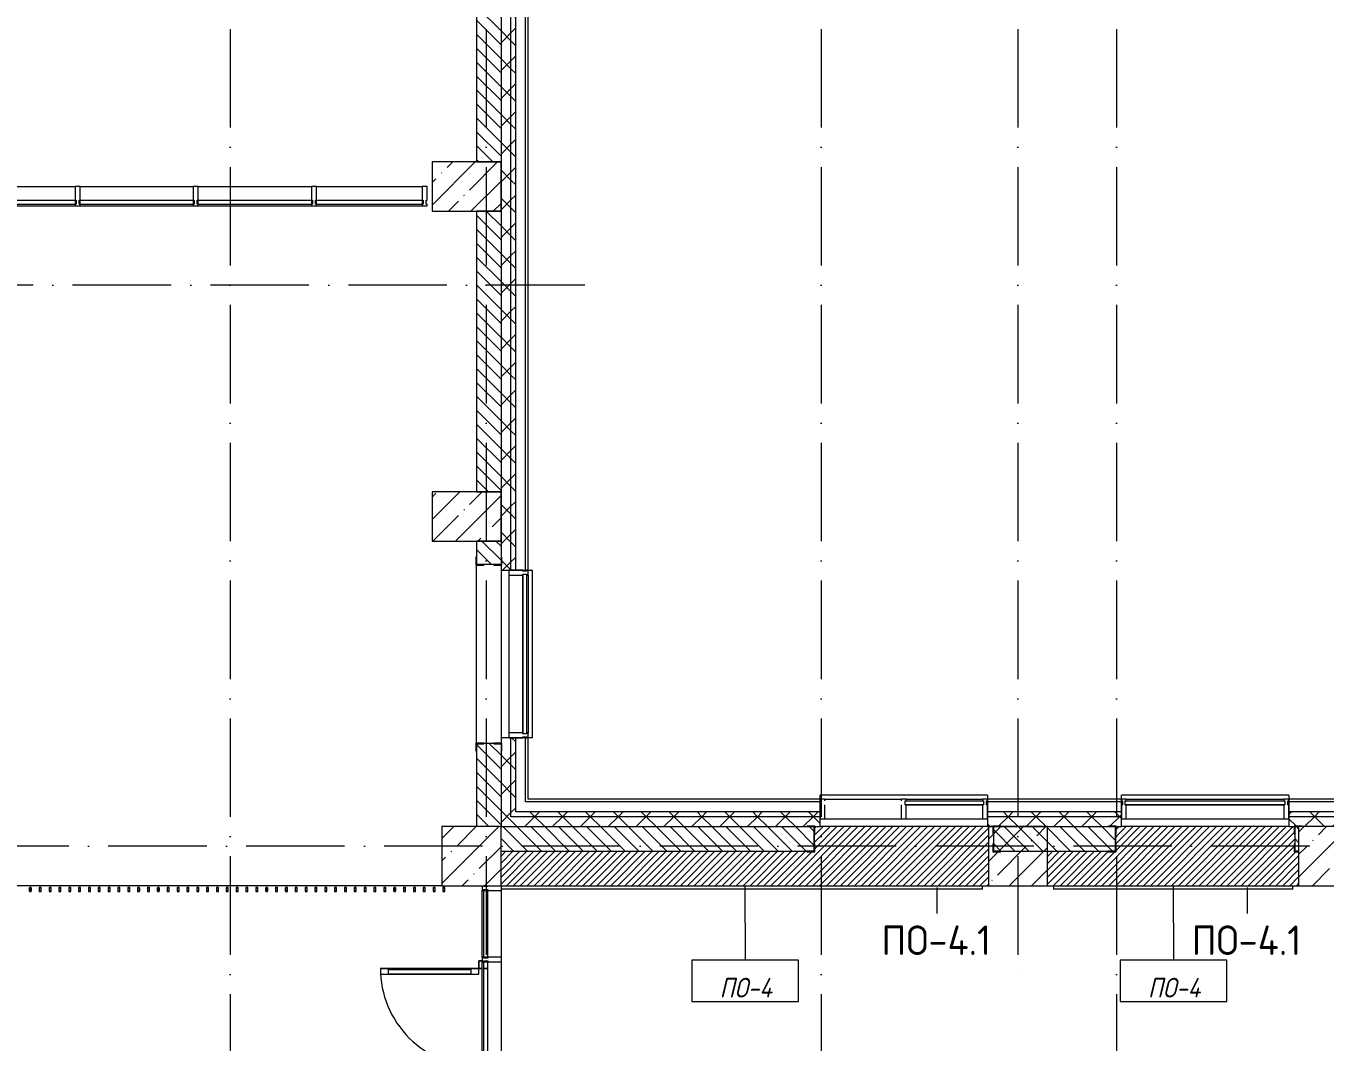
# Model space of a CAD drawing. Header units: millimetres. Extents: x -6467 to 106027, y -7090 to 195095.
# Drawn here: x 18985 to 32177, y 168207 to 178526 of the extents above; entities that cross this region are included whole.
import ezdxf

# ---------------------------------------------------------------- set-up
doc = ezdxf.new("R2010")
doc.units = ezdxf.units.MM
doc.linetypes.add('50_200_ШТРИХ_1Т_ш5_п1_п1_', pattern=[1400, 1000, -200, 0, -200])
for name, color, linetype, lineweight in [('A-DETL-GENF', 7, 'Continuous', 9), ('A-DOOR-2', 7, 'Continuous', 5), ('A-FLOR', 7, 'Continuous', 9), ('A-FLOR-IDEN', 7, 'Continuous', 9), ('A-GLAZ', 7, 'Continuous', 5), ('A-GLAZ-CWMG', 7, 'Continuous', 9), ('A-GLAZ-CWMG-1', 7, 'Continuous', 20), ('A-WALL', 7, 'Continuous', 5), ('A-WALL-FNSH-1', 7, 'Continuous', 5), ('A-WALL-IDEN', 7, 'Continuous', 9), ('I-WALL', 7, 'Continuous', 5), ('S-COLS', 7, 'Continuous', 9), ('S-COLS-1', 7, 'Continuous', 5), ('Ограждение', 7, 'Continuous', 9), ('Ограждение-1', 7, 'Continuous', 20)]:
    doc.layers.add(name, color=color, linetype=linetype, lineweight=lineweight)
for name, color, linetype, lineweight, true_color in [('A-FLOR-PATT-1', 7, 'Continuous', 5, 0xd61c12), ('A-GENM-1', 7, 'Continuous', 9, 0xaaaaaa), ('A-GENM-2', 7, 'Continuous', 20, 0xaaaaaa), ('Оси-3', 7, '50_200_ШТРИХ_1Т_ш5_п1_п1_', 9, 0xaaaaaa)]:
    doc.layers.add(name, color=color, linetype=linetype, lineweight=lineweight, true_color=true_color)
doc.styles.add('GOST Common', font='', dxfattribs={"height": 300})
doc.styles.add('GOST Common_I', font='', dxfattribs={"width": 0.9, "height": 200})
doc.styles.get('GOST Common').set_extended_font_data('GOST Common')
doc.styles.get('GOST Common_I').set_extended_font_data('GOST Common', italic=True)
pattern_1 = [(135, (109.45, 102614.03), (-70.71068, -70.71068), [])]
pattern_2 = [(45, (109.45, 102614.03), (-228.0985, 228.0985), []), (45, (337.55, 102614.03), (-228.0985, 228.0985), [403.225, -80.645, 6.706, -73.939])]
pattern_3 = [(45, (109.45, 102614.03), (-141.42136, 141.42136), []), (135, (109.45, 102614.03), (-141.42136, -141.42136), [])]

# ---------------------------------------------------------------- blocks, each defined once
blk = doc.blocks.new('Прямоугольный импост - Импост структурный с накладкой - 180мм-26321090-АИ_План этажа Радиаторы_3')
at = {"layer": 'A-GLAZ-CWMG'}
for p, q in [((18300, 74283), (19375, 74283)), ((18300, 74103), (18300, 74143)), ((18300, 74143), (19375, 74143)), ((19375, 74143), (19375, 74103)), ((18300, 74103), (19375, 74103)), ((18300, 74086), (19375, 74086))]:
    blk.add_line(p, q, dxfattribs=at)
blk = doc.blocks.new('Прямоугольный импост - Импост структурный с накладкой - 180мм-22069925-АИ_План этажа Радиаторы_3')
at = {"layer": 'A-GLAZ-CWMG-1'}
for p, q in [((-25, 40), (-25, 180)), ((-25, 180), (25, 180)), ((25, 180), (25, 40)), ((-15, 40), (-25, 40)), ((-25, -17), (-25, 0)), ((-25, 0), (-15, 0)), ((-15, 0), (-15, 40)), ((15, 40), (15, 0)), ((25, 40), (15, 40)), ((15, 0), (25, 0)), ((25, 0), (25, -17)), ((25, -17), (-25, -17))]:
    blk.add_line(p, q, dxfattribs=at)
blk = doc.blocks.new('Прямоугольный импост - Импост структурный с накладкой - 180мм-25691805-АИ_План этажа Радиаторы_3')
at = {"layer": 'A-GLAZ-CWMG'}
for p, q in [((20625, 74283), (21775, 74283)), ((20625, 74103), (20625, 74143)), ((20625, 74143), (21775, 74143)), ((21775, 74143), (21775, 74103)), ((20625, 74103), (21775, 74103)), ((20625, 74086), (21775, 74086))]:
    blk.add_line(p, q, dxfattribs=at)
blk = doc.blocks.new('Прямоугольный импост - Импост структурный с накладкой - 180мм-25032149-АИ_План этажа Радиаторы_3')
at = {"layer": 'A-GLAZ-CWMG'}
for p, q in [((23508, 66456), (23508, 67131)), ((23525, 67131), (23565, 67131)), ((23525, 66456), (23525, 67131)), ((23565, 66456), (23565, 67131)), ((23705, 66456), (23705, 67131)), ((23565, 66456), (23525, 66456))]:
    blk.add_line(p, q, dxfattribs=at)
blk = doc.blocks.new('Прямоугольный импост - Импост структурный с накладкой - 180мм-V170-АИ_План этажа Радиаторы_3')
at = {"layer": 'A-GLAZ-CWMG-1'}
for p, q in [((0, 17), (-50, 17)), ((-50, 17), (-50, 0)), ((-50, 0), (-40, 0)), ((-40, 0), (-40, -40)), ((-10, -40), (-10, 0)), ((-10, 0), (0, 0)), ((-40, -40), (-50, -40)), ((-50, -40), (-50, -180)), ((0, -40), (-10, -40)), ((-50, -180), (0, -180)), ((0, -180), (0, -175))]:
    blk.add_line(p, q, dxfattribs=at)
blk = doc.blocks.new('Дверь_Витражная_СКБ_2Ст - ДВВ_ДАО_СОШ_Коридор EIW15-23260352-АИ_План этажа Радиаторы_3')
at = {"layer": 'A-DETL-GENF'}
for p, q in [((-960, 40), (-960, 0)), ((-960, 0), (-960, 40)), ((960, 40), (960, 0)), ((960, 40), (960, 0)), ((-1035, -50), (-1035, -17)), ((-1035, -17), (-1035, -50)), ((-960, -50), (-1035, -50)), ((-1035, -50), (-960, -50)), ((-960, -17), (-960, -50)), ((-960, -50), (-960, -17)), ((-900, -50), (-960, -50)), ((-960, -1050), (-960, -50)), ((-900, -50), (-960, -50)), ((-960, -50), (-960, -1050)), ((-960, -130), (-900, -130)), ((-950, -970), (-950, -130)), ((-906, -970), (-906, -130)), ((-900, -1050), (-900, -50)), ((-900, -1050), (-900, -50)), ((900, -50), (960, -50)), ((900, -970), (900, -50)), ((900, -50), (900, -970)), ((960, -50), (900, -50)), ((960, -130), (900, -130)), ((906, -890), (906, -130)), ((950, -890), (950, -130)), ((960, -17), (960, -50)), ((960, -17), (960, -50)), ((960, -970), (960, -50)), ((960, -970), (960, -50)), ((960, -50), (1035, -50)), ((960, -50), (1035, -50)), ((1035, -50), (1035, -17)), ((1035, -50), (1035, -17)), ((960, -890), (900, -890)), ((-960, -970), (-900, -970)), ((-960, -1050), (-900, -1050)), ((-960, -1050), (-900, -1050)), ((960, -970), (900, -970)), ((900, -970), (960, -970))]:
    blk.add_line(p, q, dxfattribs=at)
at = {"layer": 'A-DOOR-2'}
for p, q in [((-960, -1050), (-960, -50)), ((960, -970), (960, -50))]:
    blk.add_line(p, q, dxfattribs=at)
for centre, radius, start, end in [((-960, -50), 1000, 270, 0), ((960, -50), 920, 180, 270)]:
    blk.add_arc(centre, radius, start, end, dxfattribs=at)
blk = doc.blocks.new('Прямоугольный импост - Импост структурный с накладкой - 180мм-21819183-АИ_План этажа Радиаторы_3')
at = {"layer": 'A-GLAZ-CWMG'}
for p, q in [((92320, 55378), (90270, 55378)), ((90270, 55198), (90270, 55238)), ((92320, 55238), (90270, 55238)), ((92320, 55198), (90270, 55198)), ((92320, 55181), (90270, 55181)), ((92320, 55238), (92320, 55198))]:
    blk.add_line(p, q, dxfattribs=at)
blk = doc.blocks.new('Прямоугольный импост - Импост структурный с накладкой - 180мм-20786475-АИ_План этажа Радиаторы_3')
at = {"layer": 'A-GLAZ-CWMG-1'}
for p, q in [((-25, 0), (-25, 17)), ((-25, 17), (25, 17)), ((-15, 0), (-25, 0)), ((-15, -40), (-15, 0)), ((25, 0), (15, 0)), ((15, 0), (15, -40)), ((25, 17), (25, 0)), ((-25, -180), (-25, -40)), ((-25, -40), (-15, -40)), ((15, -40), (25, -40)), ((25, -40), (25, -180)), ((25, -180), (-25, -180))]:
    blk.add_line(p, q, dxfattribs=at)
blk = doc.blocks.new('Прямоугольный импост - Импост структурный с накладкой - 180мм-22437111-АИ_План этажа Радиаторы_3')
at = {"layer": 'A-GLAZ-CWMG-1'}
for p, q in [((-50, 0), (-50, 17)), ((-50, 17), (0, 17)), ((0, 0), (-10, 0)), ((-10, 0), (-10, -40)), ((0, 17), (0, 0)), ((-50, -180), (-50, -40)), ((-10, -40), (0, -40)), ((0, -40), (0, -180)), ((0, -180), (-50, -180))]:
    blk.add_line(p, q, dxfattribs=at)
blk = doc.blocks.new('Прямоугольный импост - Импост структурный с накладкой - 180мм-22071093-АИ_План этажа Радиаторы_3')
at = {"layer": 'A-GLAZ-CWMG'}
for p, q in [((49825, 55111), (49050, 55111)), ((49825, 54931), (49050, 54931)), ((49825, 54914), (49050, 54914))]:
    blk.add_line(p, q, dxfattribs=at)
blk = doc.blocks.new('Прямоугольный импост - Импост структурный с накладкой - 180мм-22437098-АИ_План этажа Радиаторы_3')
at = {"layer": 'A-GLAZ-CWMG-1'}
for p, q in [((-50, 0), (-50, 17)), ((-50, 17), (0, 17)), ((-40, 0), (-50, 0)), ((-40, -40), (-40, 0)), ((0, 0), (-10, 0)), ((-10, 0), (-10, -40)), ((0, 17), (0, 0)), ((-50, -180), (-50, -40)), ((-50, -40), (-40, -40)), ((-10, -40), (0, -40)), ((0, -40), (0, -180)), ((0, -180), (-50, -180))]:
    blk.add_line(p, q, dxfattribs=at)
blk = doc.blocks.new('Прямоугольный импост - Импост структурный с накладкой - 180мм-22437099-АИ_План этажа Радиаторы_3')
at = {"layer": 'A-GLAZ-CWMG-1'}
for p, q in [((0, 17), (-50, 17)), ((-50, 17), (-50, 0)), ((-50, 0), (-40, 0)), ((-40, 0), (-40, -40)), ((-10, -40), (-10, 0)), ((-10, 0), (0, 0)), ((0, 0), (0, 17)), ((-40, -40), (-50, -40)), ((-50, -40), (-50, -180)), ((0, -40), (-10, -40)), ((0, -180), (0, -40)), ((-50, -180), (0, -180))]:
    blk.add_line(p, q, dxfattribs=at)
blk = doc.blocks.new('Прямоугольный импост - Импост структурный с накладкой - 180мм-22437089-АИ_План этажа Радиаторы_3')
at = {"layer": 'A-GLAZ-CWMG'}
for p, q in [((53650, 55111), (52050, 55111)), ((53650, 54931), (52050, 54931)), ((53650, 54914), (52050, 54914))]:
    blk.add_line(p, q, dxfattribs=at)
blk = doc.blocks.new('Прямоугольный импост - Импост структурный с накладкой - 180мм-V176-АИ_План этажа Радиаторы_3')
at = {"layer": 'A-GLAZ-CWMG'}
for p, q in [((6638, 55111), (5863, 55111)), ((6638, 54914), (5863, 54914))]:
    blk.add_line(p, q, dxfattribs=at)
blk = doc.blocks.new('Прямоугольный импост - Импост структурный с накладкой - 180мм-V179-АИ_План этажа Радиаторы_3')
at = {"layer": 'A-GLAZ-CWMG-1'}
for p, q in [((-25, 0), (-25, 17)), ((-25, 17), (25, 17)), ((-15, 0), (-25, 0)), ((-15, -40), (-15, 0)), ((25, 17), (25, 0)), ((-25, -180), (-25, -40)), ((-25, -40), (-15, -40)), ((25, -40), (25, -180)), ((25, -180), (-25, -180))]:
    blk.add_line(p, q, dxfattribs=at)
blk = doc.blocks.new('Прямоугольный импост - Импост структурный с накладкой - 180мм-22437157-АИ_План этажа Радиаторы_3')
at = {"layer": 'A-GLAZ-CWMG-1'}
for p, q in [((0, 17), (-50, 17)), ((-50, 17), (-50, 0)), ((-50, 0), (-40, 0)), ((-40, 0), (-40, -40)), ((-10, -40), (-10, 0)), ((-10, 0), (0, 0)), ((0, 0), (0, 17)), ((-40, -40), (-50, -40)), ((-50, -40), (-50, -180)), ((0, -40), (-10, -40)), ((0, -180), (0, -40)), ((-50, -180), (0, -180))]:
    blk.add_line(p, q, dxfattribs=at)
blk = doc.blocks.new('BSC_Колонна _Прямоугольная - 600х600-V238-АИ_План этажа Радиаторы_3')
at = {"layer": 'S-COLS-1'}
h = blk.add_hatch(dxfattribs=at)
h.set_pattern_fill('FP_188', color=256, style=0, pattern_type=2)
h.set_pattern_definition([(45, (-32100, -67481.04), (-228.0985, 228.0985), []), (45, (-31871.9, -67481.04), (-228.0985, 228.0985), [403.225, -80.645, 6.706, -73.939])])
h.paths.add_polyline_path([(-300, -300), (300, -300), (300, 300), (-300, 300)])
for p, q in [((300, 300), (-300, 300)), ((-300, 300), (-300, -300)), ((300, -300), (300, 300)), ((-300, -300), (300, -300))]:
    blk.add_line(p, q, dxfattribs=at)
blk = doc.blocks.new('BSC_Колонна _Прямоугольная - 600х600-V239-АИ_План этажа Радиаторы_3')
at = {"layer": 'S-COLS-1'}
h = blk.add_hatch(dxfattribs=at)
h.set_pattern_fill('FP_189', color=256, style=0, pattern_type=2)
h.set_pattern_definition([(45, (-23400, -67481.04), (-228.0985, 228.0985), []), (45, (-23171.9, -67481.04), (-228.0985, 228.0985), [403.225, -80.645, 6.706, -73.939])])
h.paths.add_polyline_path([(-300, -300), (300, -300), (300, 300), (-300, 300), (-300, -239)])
for p, q in [((300, 300), (-300, 300)), ((-300, 300), (-300, -300)), ((300, -300), (300, 300)), ((-300, -300), (300, -300))]:
    blk.add_line(p, q, dxfattribs=at)
blk = doc.blocks.new('Фахверк _газобетон торцы_771 - Фахверк _газобетон торцы_-25588186-АИ_План этажа Радиаторы_3')
at = {"layer": 'A-GENM-2'}
for p, q in [((89406, 11135), (89325, 11135)), ((89325, 11135), (89325, 11129)), ((89325, 11129), (89400, 11129)), ((89400, 11129), (89400, 11054)), ((89406, 11054), (89406, 11135)), ((89400, 11054), (89406, 11054)), ((89400, 10954), (89400, 10879)), ((89406, 10954), (89400, 10954)), ((89406, 10873), (89406, 10954)), ((89400, 10879), (89325, 10879)), ((89325, 10879), (89325, 10873)), ((89325, 10873), (89406, 10873))]:
    blk.add_line(p, q, dxfattribs=at)
blk = doc.blocks.new('Фахверк _газобетон торцы_772 - Фахверк _газобетон торцы_-25588206-АИ_План этажа Радиаторы_3')
at = {"layer": 'A-GENM-2'}
for p, q in [((89406, 11135), (89360, 11135)), ((89360, 11129), (89400, 11129)), ((89400, 11129), (89400, 11054)), ((89406, 11054), (89406, 11135)), ((89400, 11054), (89406, 11054)), ((89400, 10954), (89400, 10879)), ((89406, 10954), (89400, 10954)), ((89406, 10873), (89406, 10954)), ((89325, 10879), (89325, 10873)), ((89325, 10873), (89406, 10873)), ((89400, 10879), (89360, 10879))]:
    blk.add_line(p, q, dxfattribs=at)
blk = doc.blocks.new('Фахверк _газобетон торцы_773 - Фахверк _газобетон торцы_-25588234-АИ_План этажа Радиаторы_3')
at = {"layer": 'A-GENM-2'}
for p, q in [((89406, 11135), (89325, 11135)), ((89325, 11135), (89325, 11129)), ((89325, 11129), (89400, 11129)), ((89400, 11129), (89400, 11054)), ((89406, 11054), (89406, 11135)), ((89400, 11054), (89406, 11054)), ((89400, 10954), (89400, 10879)), ((89406, 10954), (89400, 10954)), ((89406, 10873), (89406, 10954)), ((89400, 10879), (89325, 10879)), ((89325, 10879), (89325, 10873)), ((89325, 10873), (89406, 10873))]:
    blk.add_line(p, q, dxfattribs=at)
blk = doc.blocks.new('Фахверк _газобетон торцы_774 - Фахверк _газобетон торцы_-25588254-АИ_План этажа Радиаторы_3')
at = {"layer": 'A-GENM-2'}
for p, q in [((89406, 11135), (89325, 11135)), ((89325, 11135), (89325, 11129)), ((89325, 11129), (89400, 11129)), ((89400, 11129), (89400, 11054)), ((89406, 11054), (89406, 11135)), ((89400, 11054), (89406, 11054)), ((89400, 10954), (89400, 10879)), ((89406, 10954), (89400, 10954)), ((89406, 10873), (89406, 10954)), ((89400, 10879), (89325, 10879)), ((89325, 10879), (89325, 10873)), ((89325, 10873), (89406, 10873))]:
    blk.add_line(p, q, dxfattribs=at)
blk = doc.blocks.new('Фахверк _газобетон торцы_775 - Фахверк _газобетон торцы_-25588319-АИ_План этажа Радиаторы_3')
at = {"layer": 'A-GENM-2'}
for p, q in [((89406, 11135), (89325, 11135)), ((89325, 11135), (89325, 11129)), ((89325, 11129), (89400, 11129)), ((89400, 11129), (89400, 11054)), ((89406, 11054), (89406, 11135)), ((89400, 11054), (89406, 11054)), ((89400, 10954), (89400, 10879)), ((89406, 10954), (89400, 10954)), ((89406, 10873), (89406, 10954)), ((89400, 10879), (89325, 10879)), ((89325, 10879), (89325, 10873)), ((89325, 10873), (89406, 10873))]:
    blk.add_line(p, q, dxfattribs=at)
blk = doc.blocks.new('Фахверк _газобетон торцы_776 - Фахверк _газобетон торцы_-25588339-АИ_План этажа Радиаторы_3')
at = {"layer": 'A-GENM-2'}
for p, q in [((89406, 156989), (89325, 156989)), ((89325, 156989), (89325, 156983)), ((89406, 156908), (89406, 156989)), ((89325, 156983), (89400, 156983)), ((89400, 156983), (89400, 156908)), ((89400, 156908), (89406, 156908)), ((89400, 156733), (89325, 156733)), ((89325, 156733), (89325, 156727)), ((89325, 156727), (89406, 156727)), ((89406, 156808), (89400, 156808)), ((89400, 156808), (89400, 156733)), ((89406, 156727), (89406, 156808))]:
    blk.add_line(p, q, dxfattribs=at)
blk = doc.blocks.new('Отлив_СКБ - Отлив витража-V318-АИ_План этажа Радиаторы_3')
at = {"layer": 'A-GLAZ'}
for p, q in [((0, 57), (0, 100)), ((1700, 100), (0, 100)), ((0, 2), (10, 2)), ((40, 2), (1660, 2)), ((1690, 2), (1700, 2)), ((1700, 100), (1700, 57)), ((1650, 0), (50, 0))]:
    blk.add_line(p, q, dxfattribs=at)
blk = doc.blocks.new('Отлив_СКБ - Отлив витража-V317-АИ_План этажа Радиаторы_3')
at = {"layer": 'A-GLAZ'}
for p, q in [((0, 57), (0, 100)), ((1700, 100), (0, 100)), ((0, 2), (10, 2)), ((865, 2), (1660, 2)), ((1690, 2), (1700, 2)), ((1700, 100), (1700, 57)), ((1650, 0), (875, 0))]:
    blk.add_line(p, q, dxfattribs=at)
blk = doc.blocks.new('О_Элемент ограждения_Обод_Труба_ГОСТ 86452 - О_Элемент ограждения_Обод_Труба_ГОСТ 8645-68 2-28782402-АИ_План этажа Радиаторы_3')
at = {"layer": 'Ограждение-1'}
for p, q in [((-15600, 20), (-15620, 20)), ((-15620, 20), (-15620, -20)), ((-15617, 17), (-15603, 17)), ((-15617, -17), (-15617, 17)), ((-15603, 17), (-15603, -17)), ((-15600, -20), (-15600, 20)), ((0, 20), (-20, 20)), ((-20, 20), (-20, -20)), ((-17, 17), (-3, 17)), ((-17, -17), (-17, 17)), ((-3, 17), (-3, -17)), ((0, -20), (0, 20)), ((-15620, -20), (-15600, -20)), ((-15603, -17), (-15617, -17)), ((-20, -20), (0, -20)), ((-3, -17), (-17, -17))]:
    blk.add_line(p, q, dxfattribs=at)
blk = doc.blocks.new('О_Балясина_Труба_ГОСТ 86452 - О_Балясина_Труба_ГОСТ 8645-68 2-26159581-АИ_План этажа Радиаторы_3')
at = {"layer": 'Ограждение-1'}
for p, q in [((10, 20), (-10, 20)), ((-10, 20), (-10, -20)), ((-7, -17), (-7, 17)), ((-7, 17), (7, 17)), ((7, 17), (7, -17)), ((10, -20), (10, 20)), ((-10, -20), (10, -20)), ((7, -17), (-7, -17))]:
    blk.add_line(p, q, dxfattribs=at)
blk = doc.blocks.new('AAR_СКБ_Марка_Перекрытия_1 мм - Марка пола-27961726-АИ_План этажа Радиаторы_3')
at = {"layer": 'A-FLOR-IDEN'}
for p, q in [((2.723, 2.101), (-2.69, 2.101)), ((-2.69, 2.101), (-2.69, 0)), ((2.723, 0), (2.723, 2.101)), ((-2.69, 0), (2.723, 0))]:
    blk.add_line(p, q, dxfattribs=at)

msp = doc.modelspace()

# ---------------------------------------------------------------- hatches: boundary and pattern name
at = {"layer": 'A-FLOR-PATT-1'}
h = msp.add_hatch(dxfattribs=at)
h.set_pattern_fill('FP_336', color=256, style=0, pattern_type=2)
h.set_pattern_definition([(45, (26284.45, 170095.076), (-35.3553, 35.3553), [])])
h.paths.add_polyline_path([(26915, 169795), (28759, 169795), (28759, 170395), (26996, 170395), (26996, 170320), (26990, 170320), (26990, 170220), (26996, 170220), (26996, 170139), (26915, 170139), (26915, 170145), (23809, 170145), (23809, 169795), (26034, 169795)])
h = msp.add_hatch(dxfattribs=at)
h.set_pattern_fill('FP_337', color=256, style=0, pattern_type=2)
h.set_pattern_definition([(45, (30634.45, 170095.076), (-35.3553, 35.3553), [])])
h.paths.add_polyline_path([(31909, 169795), (31909, 170139), (31864, 170139), (31864, 170220), (31869, 170220), (31869, 170320), (31864, 170320), (31864, 170395), (30056, 170395), (30056, 170320), (30050, 170320), (30050, 170220), (30056, 170220), (30056, 170139), (29975, 170139), (29975, 170145), (29359, 170145), (29359, 169795), (30997, 169795)])
at = {"layer": 'A-WALL'}
h = msp.add_hatch(dxfattribs=at)
h.set_pattern_fill('FP_122', color=256, style=0, pattern_type=2)
h.set_pattern_definition(pattern_3)
h.paths.add_polyline_path([(23909, 170495), (23959, 170495), (23959, 171298), (23909, 171298), (23909, 170559)])
h.paths.add_polyline_path([(23909, 172998), (23959, 172998), (23959, 179133), (23909, 179133), (23909, 174778)])
h.paths.add_polyline_path([(23909, 179196), (23959, 179196), (23959, 179858), (23909, 179858), (23909, 179348)])
h.paths.add_polyline_path([(23959, 179921), (23959, 188395), (23909, 188395), (23909, 179921), (23932, 179921)])
h = msp.add_hatch(dxfattribs=at)
h.set_pattern_fill('FP_122', color=256, style=0, pattern_type=2)
h.set_pattern_definition(pattern_3)
h.paths.add_polyline_path([(23809, 170395), (23909, 170395), (23909, 171298), (23809, 171298), (23809, 170559)])
h.paths.add_polyline_path([(23809, 179127), (23824, 179133), (23824, 179161), (23815, 179161), (23815, 179140), (23812, 179133)])
h.paths.add_polyline_path([(23909, 172998), (23909, 179133), (23870, 179133), (23872, 179127), (23809, 179127), (23809, 172998)])
h.paths.add_polyline_path([(23824, 179171), (23824, 179196), (23909, 179196), (23909, 179858), (23824, 179858), (23822, 179883), (23815, 179883), (23815, 179867), (23809, 179864), (23809, 179190), (23815, 179188), (23815, 179171)])
h.paths.add_polyline_path([(23824, 179893), (23822, 179921), (23809, 179927), (23815, 179914), (23815, 179893), (23822, 179893)])
h.paths.add_polyline_path([(23870, 179921), (23909, 179921), (23909, 188295), (23809, 188295), (23809, 179927), (23872, 179927)])
h = msp.add_hatch(dxfattribs=at)
h.set_pattern_fill('FP_122', color=256, style=0, pattern_type=2)
h.set_pattern_definition(pattern_3)
h.paths.add_polyline_path([(50019, 170395), (50309, 170395), (50309, 170495), (47719, 170495), (47719, 170395), (49192, 170395)])
h.paths.add_polyline_path([(44360, 170395), (46019, 170395), (46019, 170495), (44360, 170495)])
h.paths.add_polyline_path([(41119, 170395), (42660, 170395), (42659, 170495), (41119, 170495)])
h.paths.add_polyline_path([(38759, 170395), (39419, 170395), (39419, 170495), (37869, 170495), (37869, 170395)])
h.paths.add_polyline_path([(35959, 170395), (36169, 170395), (36169, 170495), (34809, 170495), (34809, 170395), (35510, 170395)])
h.paths.add_polyline_path([(33109, 170395), (33109, 170495), (31809, 170495), (31809, 170395), (32651, 170395)])
h.paths.add_polyline_path([(30109, 170395), (30109, 170495), (28749, 170495), (28749, 170395), (29342, 170395)])
h.paths.add_polyline_path([(27049, 170395), (27049, 170495), (23909, 170495), (23909, 170395), (26034, 170395)])
h = msp.add_hatch(dxfattribs=at)
h.set_pattern_fill('FP_122', color=256, style=0, pattern_type=2)
h.set_pattern_definition(pattern_3)
h.paths.add_polyline_path([(49192, 170495), (50209, 170495), (50209, 170545), (47719, 170545), (47719, 170495)])
h.paths.add_polyline_path([(45884, 170495), (46019, 170495), (46019, 170545), (44360, 170545), (44360, 170495)])
h.paths.add_polyline_path([(42660, 170495), (42660, 170545), (41119, 170545), (41119, 170495), (42576, 170495)])
h.paths.add_polyline_path([(39419, 170495), (39419, 170545), (37869, 170545), (37869, 170495), (39267, 170495)])
h.paths.add_polyline_path([(36169, 170495), (36169, 170545), (34809, 170545), (34809, 170495), (35959, 170495)])
h.paths.add_polyline_path([(32651, 170495), (33109, 170495), (33109, 170545), (31809, 170545), (31809, 170495)])
h.paths.add_polyline_path([(23959, 170495), (27049, 170495), (27049, 170545), (23959, 170545)])
h.paths.add_polyline_path([(30109, 170495), (30109, 170545), (28749, 170545), (28749, 170495), (29342, 170495)])
at = {"layer": 'I-WALL'}
h = msp.add_hatch(dxfattribs=at)
h.set_pattern_fill('FP_2', color=256, style=0, pattern_type=2)
h.set_pattern_definition(pattern_1)
h.paths.add_polyline_path([(23809, 170395), (23809, 171240), (23559, 171240), (23559, 170395)])
h.paths.add_polyline_path([(23809, 173060), (23809, 173295), (23559, 173295), (23559, 173060)])
h.paths.add_polyline_path([(23559, 173795), (23809, 173795), (23809, 176645), (23559, 176645), (23559, 174778)])
h.paths.add_polyline_path([(23559, 177145), (23809, 177145), (23809, 178795), (23559, 178795), (23559, 177590)])
h.paths.add_polyline_path([(23559, 179295), (23809, 179295), (23809, 179883), (23700, 179885), (23700, 179893), (23809, 179893), (23809, 181795), (23559, 181795), (23559, 179348)])
h.paths.add_polyline_path([(23559, 182295), (23809, 182295), (23809, 184795), (23559, 184795), (23559, 183215)])
h.paths.add_polyline_path([(23809, 185295), (23809, 187795), (23559, 187795), (23559, 185295)])
h = msp.add_hatch(dxfattribs=at)
h.set_pattern_fill('FP_2', color=256, style=0, pattern_type=2)
h.set_pattern_definition(pattern_1)
h.paths.add_polyline_path([(41179, 170145), (42059, 170145), (42059, 170395), (41179, 170395)])
h.paths.add_polyline_path([(38759, 170145), (38759, 170395), (37929, 170395), (37929, 170145)])
h.paths.add_polyline_path([(35510, 170145), (35510, 170395), (34869, 170395), (34869, 170145)])
h.paths.add_polyline_path([(32509, 170145), (33049, 170145), (33049, 170395), (32509, 170395), (32509, 170259)])
h.paths.add_polyline_path([(30049, 170145), (30049, 170395), (28809, 170395), (28809, 170145), (29342, 170145)])
h.paths.add_polyline_path([(31869, 170145), (31909, 170145), (31909, 170395), (31869, 170395)])
h.paths.add_polyline_path([(26989, 170145), (26989, 170395), (23809, 170395), (23809, 170145), (26034, 170145)])
at = {"layer": 'S-COLS-1'}
h = msp.add_hatch(dxfattribs=at)
h.set_pattern_fill('FP_1', color=256, style=0, pattern_type=2)
h.set_pattern_definition(pattern_2)
h.paths.add_polyline_path([(23109, 176645), (23809, 176645), (23809, 177145), (23109, 177145)])
h = msp.add_hatch(dxfattribs=at)
h.set_pattern_fill('FP_1', color=256, style=0, pattern_type=2)
h.set_pattern_definition(pattern_2)
h.paths.add_polyline_path([(23109, 173295), (23809, 173295), (23809, 173795), (23109, 173795)])
h = msp.add_hatch(dxfattribs=at)
h.set_pattern_fill('FP_1', color=256, style=0, pattern_type=2)
h.set_pattern_definition(pattern_2)
h.paths.add_polyline_path([(28759, 169795), (29359, 169795), (29359, 170395), (28759, 170395)])

# ---------------------------------------------------------------- linework, layer by layer
at = {"layer": 'A-FLOR'}
for p, q in [((26990, 170320), (26990, 170220)), ((28749, 170395), (27049, 170395)), ((30050, 170320), (30050, 170220)), ((31809, 170395), (30109, 170395)), ((23209, 169795), (18309, 169795)), ((23814, 169795), (28759, 169795)), ((29359, 169795), (31909, 169795))]:
    msp.add_line(p, q, dxfattribs=at)
at = {"layer": 'A-FLOR-IDEN'}
for p, q in [((26284, 169795), (26288, 169040)), ((30634, 169795), (30638, 169040))]:
    msp.add_line(p, q, dxfattribs=at)
at = {"layer": 'A-WALL'}
for p, q in [((23909, 172998), (23909, 179133)), ((23959, 172998), (23959, 179133)), ((24059, 172998), (24059, 179133)), ((23559, 178795), (23559, 177145)), ((23559, 177145), (23809, 177145)), ((23559, 176645), (23559, 173795)), ((23809, 176645), (23559, 176645)), ((23559, 173795), (23809, 173795)), ((23559, 173295), (23559, 173060)), ((23809, 173295), (23559, 173295)), ((23559, 173060), (23809, 173060)), ((23809, 171240), (23559, 171240)), ((23559, 171240), (23559, 170395)), ((23909, 170495), (23909, 171298)), ((23959, 170545), (23959, 171298)), ((24059, 170645), (24059, 171298)), ((27049, 170645), (24059, 170645)), ((30109, 170645), (28749, 170645)), ((33109, 170645), (31809, 170645)), ((27049, 170495), (23909, 170495)), ((27049, 170545), (23959, 170545)), ((30109, 170545), (28749, 170545)), ((30109, 170495), (28749, 170495)), ((33109, 170545), (31809, 170545)), ((33109, 170495), (31809, 170495)), ((26989, 170145), (26989, 170395)), ((28809, 170395), (28809, 170145)), ((30049, 170145), (30049, 170395)), ((31869, 170395), (31869, 170145)), ((23809, 170145), (26989, 170145)), ((28809, 170145), (30049, 170145)), ((31869, 170145), (31909, 170145)), ((28699, 169760), (28699, 169795)), ((29419, 169795), (29419, 169760)), ((31849, 169760), (31849, 169795)), ((28699, 169760), (23814, 169760)), ((31849, 169760), (29419, 169760))]:
    msp.add_line(p, q, dxfattribs=at)
at = {"layer": 'A-WALL-FNSH-1'}
for p, q in [((23809, 179127), (23809, 172998)), ((24086, 172998), (24086, 179133)), ((23809, 172998), (24086, 172998)), ((23809, 171298), (23809, 170395)), ((24086, 171298), (23809, 171298)), ((24086, 170672), (24086, 171298)), ((27049, 170672), (24086, 170672)), ((27049, 170395), (27049, 170672)), ((30109, 170672), (28749, 170672)), ((28749, 170672), (28749, 170395)), ((30109, 170395), (30109, 170672)), ((33109, 170672), (31809, 170672)), ((31809, 170672), (31809, 170395)), ((23809, 170395), (27049, 170395)), ((28749, 170395), (30109, 170395)), ((31809, 170395), (31909, 170395))]:
    msp.add_line(p, q, dxfattribs=at)
at = {"layer": 'A-WALL-IDEN'}
for p, q in [((28236, 169778), (28236, 169511)), ((31386, 169778), (31386, 169511))]:
    msp.add_line(p, q, dxfattribs=at)
at = {"layer": 'I-WALL'}
for p, q in [((23559, 171241), (23559, 173049)), ((23809, 172998), (23809, 171298))]:
    msp.add_line(p, q, dxfattribs=at)
at = {"layer": 'S-COLS'}
for p, q in [((23809, 177145), (23559, 177145)), ((23559, 176645), (23809, 176645)), ((23809, 173795), (23559, 173795)), ((23559, 173295), (23809, 173295))]:
    msp.add_line(p, q, dxfattribs=at)
at = {"layer": 'S-COLS-1'}
for p, q in [((23559, 177145), (23109, 177145)), ((23109, 177145), (23109, 176645)), ((23809, 176645), (23809, 177145)), ((23109, 176645), (23559, 176645)), ((23559, 173795), (23109, 173795)), ((23109, 173795), (23109, 173295)), ((23809, 173295), (23809, 173795)), ((23109, 173295), (23559, 173295)), ((29359, 170395), (28759, 170395)), ((28759, 170395), (28759, 169795)), ((29359, 169795), (29359, 170395)), ((28759, 169795), (29359, 169795))]:
    msp.add_line(p, q, dxfattribs=at)
at = {"layer": 'Оси-3'}
for p, q in [((21059, 193895), (21059, 155072)), ((23659, 193895), (23659, 168740)), ((27059, 193895), (27059, 155072)), ((29059, 193895), (29059, 168740)), ((30059, 193895), (30059, 155072)), ((24659, 175895), (-5158, 175895)), ((104827, 170195), (-5158, 170195))]:
    msp.add_line(p, q, dxfattribs=at)

# ---------------------------------------------------------------- block references
at = {"layer": 'A-DOOR-2', "rotation": 269.9999999999999}
msp.add_blockref('Дверь_Витражная_СКБ_2Ст - ДВВ_ДАО_СОШ_Коридор EIW15-23260352-АИ_План этажа Радиаторы_3', (23634, 167995), dxfattribs=at)
at = {"layer": 'A-FLOR-IDEN', "xscale": 199.9999999999999, "yscale": 199.9999999999999, "zscale": 199.9999999999999}
for p in [(26284, 168619), (30634, 168619)]:
    msp.add_blockref('AAR_СКБ_Марка_Перекрытия_1 мм - Марка пола-27961726-АИ_План этажа Радиаторы_3', p, dxfattribs=at)
at = {"layer": 'A-GENM-1'}
for name, p, rotation in [('Фахверк _газобетон торцы_775 - Фахверк _газобетон торцы_-25588319-АИ_План этажа Радиаторы_3', (12681, 262455), 270.0000000000001), ('Фахверк _газобетон торцы_776 - Фахверк _газобетон торцы_-25588339-АИ_План этажа Радиаторы_3', (180543, 81835), 89.9999999999999), ('Фахверк _газобетон торцы_774 - Фахверк _газобетон торцы_-25588254-АИ_План этажа Радиаторы_3', (118210, 181274), 180), ('Фахверк _газобетон торцы_772 - Фахверк _газобетон торцы_-25588206-АИ_План этажа Радиаторы_3', (121270, 181274), 180)]:
    msp.add_blockref(name, p, dxfattribs=dict(at, rotation=rotation))
for name, p in [('Фахверк _газобетон торцы_773 - Фахверк _газобетон торцы_-25588234-АИ_План этажа Радиаторы_3', (-62410, 159266)), ('Фахверк _газобетон торцы_771 - Фахверк _газобетон торцы_-25588186-АИ_План этажа Радиаторы_3', (-59350, 159266))]:
    msp.add_blockref(name, p, dxfattribs=at)
at = {"layer": 'A-GLAZ', "rotation": 269.9999999999994}
msp.add_blockref('Отлив_СКБ - Отлив витража-V318-АИ_План этажа Радиаторы_3', (24029, 172998), dxfattribs=at)
at = {"layer": 'A-GLAZ'}
for name, p in [('Отлив_СКБ - Отлив витража-V317-АИ_План этажа Радиаторы_3', (27049, 170615)), ('Отлив_СКБ - Отлив витража-V318-АИ_План этажа Радиаторы_3', (30109, 170615))]:
    msp.add_blockref(name, p, dxfattribs=at)
at = {"layer": 'A-GLAZ-CWMG'}
for name, p in [('Прямоугольный импост - Импост структурный с накладкой - 180мм-26321090-АИ_План этажа Радиаторы_3', (109, 102614)), ('Прямоугольный импост - Импост структурный с накладкой - 180мм-25691805-АИ_План этажа Радиаторы_3', (-1091, 102614)), ('Прямоугольный импост - Импост структурный с накладкой - 180мм-25691805-АИ_План этажа Радиаторы_3', (109, 102614)), ('Прямоугольный импост - Импост структурный с накладкой - 180мм-26321090-АИ_План этажа Радиаторы_3', (3634, 102614)), ('Прямоугольный импост - Импост структурный с накладкой - 180мм-22437157-АИ_План этажа Радиаторы_3', (28749, 170655)), ('Прямоугольный импост - Импост структурный с накладкой - 180мм-22437099-АИ_План этажа Радиаторы_3', (31809, 170655)), ('Прямоугольный импост - Импост структурный с накладкой - 180мм-25032149-АИ_План этажа Радиаторы_3', (109, 102614))]:
    msp.add_blockref(name, p, dxfattribs=at)
at = {"layer": 'A-GLAZ-CWMG', "extrusion": (0, 0, -1)}
for name, p in [('Прямоугольный импост - Импост структурный с накладкой - 180мм-22069925-АИ_План этажа Радиаторы_3', (-19509, 176717)), ('Прямоугольный импост - Импост структурный с накладкой - 180мм-22069925-АИ_План этажа Радиаторы_3', (-20709, 176717)), ('Прямоугольный импост - Импост структурный с накладкой - 180мм-22069925-АИ_План этажа Радиаторы_3', (-21909, 176717)), ('Прямоугольный импост - Импост структурный с накладкой - 180мм-22069925-АИ_План этажа Радиаторы_3', (-23034, 176717)), ('Прямоугольный импост - Импост структурный с накладкой - 180мм-22437111-АИ_План этажа Радиаторы_3', (-27049, 170655)), ('Прямоугольный импост - Импост структурный с накладкой - 180мм-V179-АИ_План этажа Радиаторы_3', (-27899, 170655)), ('Прямоугольный импост - Импост структурный с накладкой - 180мм-22437098-АИ_План этажа Радиаторы_3', (-30109, 170655))]:
    msp.add_blockref(name, p, dxfattribs=at)
for name, p, rotation in [('Прямоугольный импост - Импост структурный с накладкой - 180мм-22437098-АИ_План этажа Радиаторы_3', (-24069, 172998), 90.00000000000281), ('Прямоугольный импост - Импост структурный с накладкой - 180мм-20786475-АИ_План этажа Радиаторы_3', (-23634, 169045), 270.0000000000001)]:
    msp.add_blockref(name, p, dxfattribs=dict(at, rotation=rotation))
at = {"layer": 'A-GLAZ-CWMG'}
for name, p, rotation in [('Прямоугольный импост - Импост структурный с накладкой - 180мм-22437089-АИ_План этажа Радиаторы_3', (79000, 119298), 89.99999999999899), ('Прямоугольный импост - Импост структурный с накладкой - 180мм-22437099-АИ_План этажа Радиаторы_3', (24069, 171298), 269.9999999999972), ('Прямоугольный импост - Импост структурный с накладкой - 180мм-V176-АИ_План этажа Радиаторы_3', (33737, 225586), 180), ('Прямоугольный импост - Импост структурный с накладкой - 180мм-22071093-АИ_План этажа Радиаторы_3', (77749, 225586), 180), ('Прямоугольный импост - Импост структурный с накладкой - 180мм-22437089-АИ_План этажа Радиаторы_3', (83809, 225586), 180), ('Прямоугольный импост - Импост структурный с накладкой - 180мм-V170-АИ_План этажа Радиаторы_3', (23634, 169795), 89.9999999999999), ('Прямоугольный импост - Импост структурный с накладкой - 180мм-21819183-АИ_План этажа Радиаторы_3', (-31564, 259290), 270.0000000000002)]:
    msp.add_blockref(name, p, dxfattribs=dict(at, rotation=rotation))
at = {"layer": 'S-COLS'}
for name, p in [('BSC_Колонна _Прямоугольная - 600х600-V239-АИ_План этажа Радиаторы_3', (23509, 170095)), ('BSC_Колонна _Прямоугольная - 600х600-V238-АИ_План этажа Радиаторы_3', (32209, 170095))]:
    msp.add_blockref(name, p, dxfattribs=at)
at = {"layer": 'Ограждение', "rotation": 180}
msp.add_blockref('О_Элемент ограждения_Обод_Труба_ГОСТ 86452 - О_Элемент ограждения_Обод_Труба_ГОСТ 8645-68 2-28782402-АИ_План этажа Радиаторы_3', (7619, 169755), dxfattribs=at)
at = {"layer": 'Ограждение'}
for p in [(19029, 169755), (19129, 169755), (19229, 169755), (19329, 169755), (19429, 169755), (19529, 169755), (19629, 169755), (19729, 169755), (19829, 169755), (19929, 169755), (20029, 169755), (20129, 169755), (20229, 169755), (20329, 169755), (20429, 169755), (20529, 169755), (20629, 169755), (20729, 169755), (20829, 169755), (20929, 169755), (21029, 169755), (21129, 169755), (21229, 169755), (21329, 169755), (21429, 169755), (21529, 169755), (21629, 169755), (21729, 169755), (21829, 169755), (21929, 169755), (22029, 169755), (22129, 169755), (22229, 169755), (22329, 169755), (22429, 169755), (22529, 169755), (22629, 169755), (22729, 169755), (22829, 169755), (22929, 169755), (23029, 169755), (23129, 169755)]:
    msp.add_blockref('О_Балясина_Труба_ГОСТ 86452 - О_Балясина_Труба_ГОСТ 8645-68 2-26159581-АИ_План этажа Радиаторы_3', p, dxfattribs=at)

# ---------------------------------------------------------------- texts
at = {"layer": 'A-FLOR-IDEN', "char_height": 200, "width": 572.4, "attachment_point": 5, "line_spacing_factor": 1.022766, "style": 'GOST Common_I'}
for insert in [(26295, 168759), (30645, 168759)]:
    msp.add_mtext('\\pxqc,t0.9,1.8,2.7,3.6,4.5,5.4,6.3,7.2,8.1,9,9.9,10.8,11.7,12.6,13.5,14.4,15.3,16.2,17.1,18,18.9,19.8,20.7,21.6,22.5,23.4,24.3,25.2,26.1,27,27.9,28.8;{ПО-4}', dxfattribs=dict(at, insert=insert))
at = {"layer": 'A-WALL-IDEN', "char_height": 300, "width": 1178, "attachment_point": 2, "line_spacing_factor": 1.022766, "style": 'GOST Common'}
for insert in [(28229, 169391), (31379, 169391)]:
    msp.add_mtext('\\pxqc,t0.26667,0.53333,0.8,1.06667,1.33333,1.6,1.86667,2.13333,2.4,2.66667,2.93333,3.2,3.46667,3.73333,4,4.26667,4.53333,4.8,5.06667,5.33333,5.6,5.86667,6.13333,6.4,6.66667,6.93333,7.2,7.46667,7.73333,8,8.26667,8.53333;{ПО-4.1}', dxfattribs=dict(at, insert=insert))

doc.saveas('drawing.dxf')
